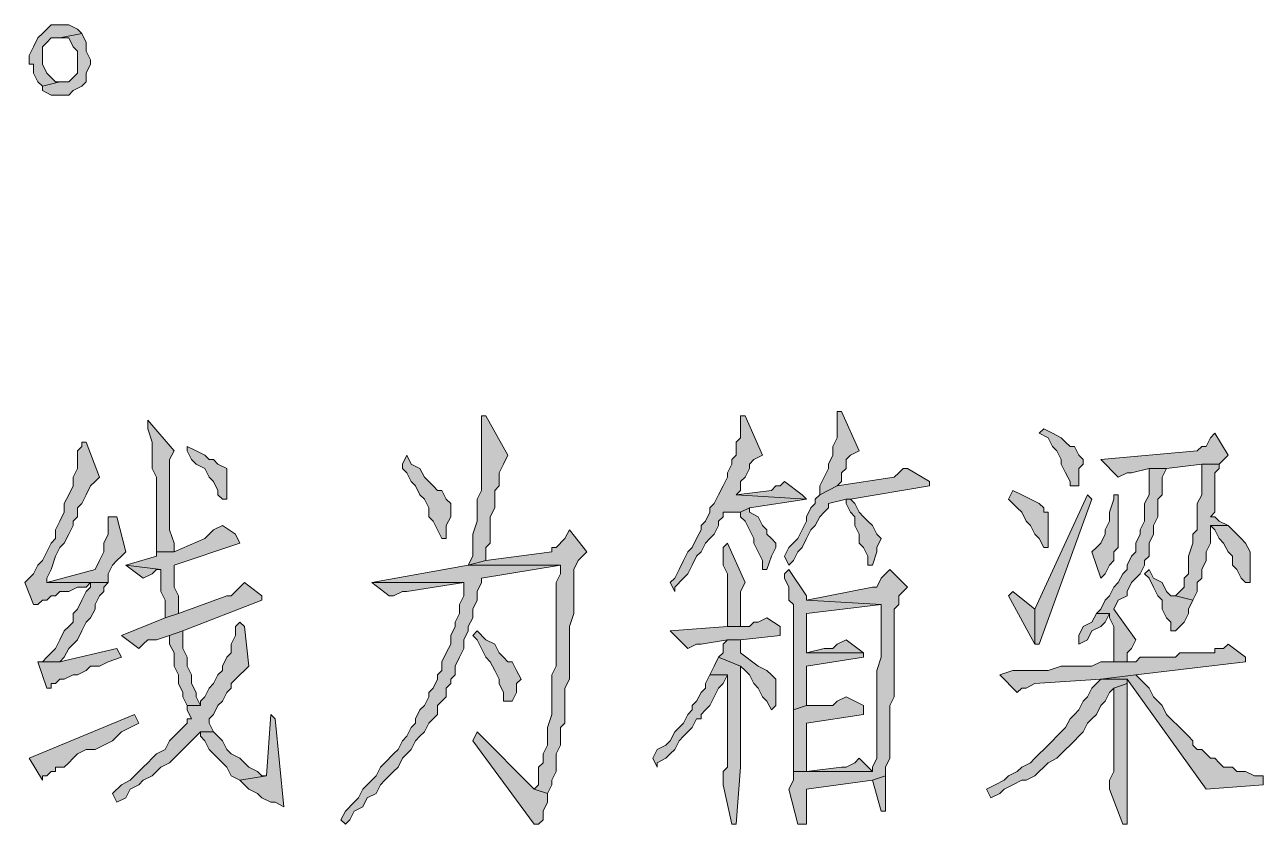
# Model space of a CAD drawing. Header units: inches. Extents: x 20 to 409, y 5 to 283.
# Drawn here: x 355.14 to 367.08, y 53.78 to 61.49 of the extents above; entities that cross this region are included whole.
import ezdxf

# ---------------------------------------------------------------- set-up
doc = ezdxf.new("R2010")
doc.units = ezdxf.units.IN
doc.header["$MEASUREMENT"] = 0
doc.layers.add('C00-00-00', color=7, linetype='Continuous')

msp = doc.modelspace()

# ---------------------------------------------------------------- hatches: boundary and pattern name
at = {"layer": 'C00-00-00'}
h = msp.add_hatch(color=0, dxfattribs=at)
h.dxf.hatch_style = 2
h.paths.add_polyline_path([(355.44, 61.486), (355.397, 61.486), (355.355, 61.443), (355.313, 61.401), (355.27, 61.359), (355.228, 61.274), (355.186, 61.189), (355.186, 61.105), (355.228, 61.105), (355.228, 61.02), (355.27, 60.935), (355.313, 60.893), (355.482, 60.935), (355.44, 60.935), (355.397, 60.978), (355.355, 61.02), (355.313, 61.105), (355.313, 61.274), (355.355, 61.316), (355.397, 61.359), (355.482, 61.359), (355.694, 61.401), (355.651, 61.443), (355.567, 61.486)])
h = msp.add_hatch(color=0, dxfattribs=at)
h.dxf.hatch_style = 2
h.paths.add_polyline_path([(355.694, 61.401), (355.482, 61.359), (355.567, 61.359), (355.609, 61.274), (355.651, 61.232), (355.651, 61.02), (355.609, 60.978), (355.567, 60.935), (355.482, 60.935), (355.313, 60.893), (355.313, 60.851), (355.397, 60.808), (355.567, 60.808), (355.609, 60.851), (355.694, 60.893), (355.736, 60.935), (355.736, 61.02), (355.778, 61.105), (355.778, 61.147), (355.736, 61.232), (355.736, 61.316)])
h = msp.add_hatch(color=0, dxfattribs=at)
h.dxf.hatch_style = 2
h.paths.add_polyline_path([(356.329, 57.676), (356.329, 57.591), (356.371, 57.464), (356.371, 57.21), (356.413, 57.125), (356.413, 56.406), (356.583, 56.406), (356.583, 56.49), (356.54, 56.617), (356.54, 56.998), (356.54, 57.083), (356.54, 57.295), (356.583, 57.379)])
h = msp.add_hatch(color=0, dxfattribs=at)
h.dxf.hatch_style = 2
h.paths.add_polyline_path([(359.588, 57.718), (359.546, 57.718), (359.546, 57.676), (359.546, 56.998), (359.504, 56.914), (359.504, 56.702), (359.461, 56.575), (359.461, 56.363), (359.419, 56.279), (359.588, 56.321), (359.588, 56.448), (359.631, 56.49), (359.631, 56.617), (359.631, 56.744), (359.673, 56.829), (359.673, 56.998), (359.715, 57.041), (359.715, 57.168), (359.758, 57.252), (359.8, 57.337)])
h = msp.add_hatch(color=0, dxfattribs=at)
h.dxf.hatch_style = 2
h.paths.add_polyline_path([(362.086, 57.718), (362.044, 57.718), (362.044, 57.676), (362.044, 57.506), (362.001, 57.464), (362.001, 57.337), (361.959, 57.295), (361.959, 57.252), (361.917, 57.168), (361.917, 57.125), (361.874, 57.041), (361.832, 56.956), (361.79, 56.871), (361.747, 56.829), (361.747, 56.787), (361.705, 56.702), (361.663, 56.66), (361.663, 56.617), (361.62, 56.533), (361.578, 56.448), (361.536, 56.406), (361.493, 56.321), (361.451, 56.236), (361.409, 56.152), (361.366, 56.109), (361.409, 56.025), (361.409, 56.067), (361.493, 56.152), (361.536, 56.194), (361.578, 56.279), (361.62, 56.363), (361.663, 56.406), (361.705, 56.49), (361.747, 56.533), (361.79, 56.575), (361.832, 56.66), (361.832, 56.702), (361.874, 56.744), (361.874, 56.787), (362.044, 56.787), (362.128, 56.829), (362.679, 56.914), (362.001, 56.956), (362.044, 56.998), (362.044, 57.083), (362.086, 57.125), (362.128, 57.21), (362.128, 57.252), (362.171, 57.295), (362.255, 57.337)])
h = msp.add_hatch(color=0, dxfattribs=at)
h.dxf.hatch_style = 2
h.paths.add_polyline_path([(363.017, 57.76), (362.975, 57.76), (362.975, 57.676), (362.975, 57.506), (362.933, 57.422), (362.933, 57.337), (362.89, 57.252), (362.89, 57.21), (362.848, 57.125), (362.806, 57.041), (362.806, 56.956), (362.975, 57.041), (363.017, 57.083), (363.017, 57.168), (363.06, 57.21), (363.06, 57.295), (363.102, 57.337), (363.187, 57.379)])
h = msp.add_hatch(color=0, dxfattribs=at)
h.dxf.hatch_style = 2
h.paths.add_polyline_path([(364.965, 57.591), (364.922, 57.549), (365.007, 57.506), (365.049, 57.422), (365.092, 57.379), (365.134, 57.295), (365.134, 57.252), (365.176, 57.168), (365.219, 57.083), (365.219, 57.041), (365.303, 57.041), (365.303, 57.21), (365.346, 57.252), (365.346, 57.295), (365.303, 57.337), (365.261, 57.422), (365.219, 57.422), (365.176, 57.464), (365.134, 57.506), (365.049, 57.549)])
h = msp.add_hatch(color=0, dxfattribs=at)
h.dxf.hatch_style = 2
h.paths.add_polyline_path([(366.616, 57.549), (366.573, 57.506), (366.531, 57.422), (366.489, 57.422), (366.446, 57.379), (365.515, 57.295), (365.684, 57.125), (365.769, 57.168), (365.811, 57.168), (365.981, 57.21), (366.15, 57.21), (366.489, 57.252), (366.658, 57.252), (366.743, 57.337)])
h = msp.add_hatch(color=0, dxfattribs=at)
h.dxf.hatch_style = 2
h.paths.add_polyline_path([(355.736, 57.464), (355.694, 57.464), (355.694, 57.422), (355.651, 57.379), (355.651, 57.21), (355.609, 57.125), (355.609, 57.041), (355.567, 56.956), (355.524, 56.871), (355.524, 56.787), (355.482, 56.702), (355.44, 56.617), (355.44, 56.533), (355.397, 56.49), (355.355, 56.406), (355.313, 56.321), (355.27, 56.279), (355.228, 56.194), (355.186, 56.152), (355.143, 56.109), (355.228, 55.898), (355.27, 55.898), (355.313, 55.94), (355.355, 55.94), (355.397, 55.982), (355.44, 55.982), (355.482, 56.025), (355.567, 56.025), (355.651, 56.067), (355.736, 56.067), (355.778, 56.109), (355.948, 56.109), (355.355, 56.109), (355.355, 56.152), (355.397, 56.236), (355.44, 56.363), (355.482, 56.448), (355.524, 56.49), (355.567, 56.575), (355.609, 56.66), (355.609, 56.702), (355.651, 56.744), (355.651, 56.829), (355.694, 56.871), (355.736, 56.956), (355.778, 57.041), (355.821, 57.083), (355.863, 57.125)])
h = msp.add_hatch(color=0, dxfattribs=at)
h.dxf.hatch_style = 2
h.paths.add_polyline_path([(356.71, 57.422), (356.71, 57.379), (356.752, 57.295), (356.794, 57.252), (356.879, 57.21), (356.921, 57.125), (356.964, 57.083), (357.006, 56.998), (357.006, 56.956), (357.048, 56.914), (357.091, 56.914), (357.091, 56.956), (357.091, 57.21), (357.006, 57.252), (356.964, 57.295), (356.921, 57.295), (356.879, 57.337), (356.794, 57.379)])
h = msp.add_hatch(color=0, dxfattribs=at)
h.dxf.hatch_style = 2
h.paths.add_polyline_path([(358.826, 57.337), (358.784, 57.252), (358.784, 57.21), (358.826, 57.168), (358.869, 57.083), (358.911, 57.041), (358.953, 56.956), (358.996, 56.914), (359.038, 56.829), (359.038, 56.744), (359.08, 56.702), (359.123, 56.617), (359.165, 56.533), (359.207, 56.533), (359.207, 56.66), (359.25, 56.744), (359.25, 56.871), (359.207, 56.914), (359.165, 56.998), (359.123, 56.998), (359.08, 57.041), (359.038, 57.083), (358.996, 57.125), (358.953, 57.21), (358.869, 57.252)])
h = msp.add_hatch(color=0, dxfattribs=at)
h.dxf.hatch_style = 2
h.paths.add_polyline_path([(363.652, 57.21), (363.61, 57.21), (363.568, 57.168), (363.525, 57.125), (362.975, 57.041), (362.806, 56.956), (362.763, 56.914), (362.763, 56.871), (362.721, 56.829), (362.679, 56.744), (362.679, 56.702), (362.636, 56.617), (362.594, 56.533), (362.509, 56.448), (362.467, 56.363), (362.509, 56.279), (362.552, 56.321), (362.594, 56.406), (362.636, 56.448), (362.679, 56.533), (362.721, 56.617), (362.763, 56.66), (362.806, 56.744), (362.848, 56.787), (362.89, 56.829), (362.89, 56.871), (363.06, 56.914), (363.102, 56.914), (363.864, 57.041), (363.864, 57.083)])
h = msp.add_hatch(color=0, dxfattribs=at)
h.dxf.hatch_style = 2
h.paths.add_polyline_path([(366.15, 57.21), (365.981, 57.21), (365.981, 57.125), (365.981, 56.956), (365.938, 56.871), (365.938, 56.702), (365.896, 56.617), (365.896, 56.575), (365.854, 56.49), (365.854, 56.406), (365.811, 56.363), (365.769, 56.279), (365.769, 56.236), (365.727, 56.194), (365.684, 56.109), (365.642, 56.067), (365.6, 55.982), (365.557, 55.94), (365.515, 55.855), (365.473, 55.813), (365.6, 55.813), (365.6, 55.771), (365.642, 55.686), (365.642, 55.601), (365.642, 55.347), (365.769, 55.347), (365.769, 55.432), (365.811, 55.474), (365.854, 55.559), (365.642, 55.855), (365.684, 55.94), (365.769, 55.982), (365.769, 56.025), (365.811, 56.109), (365.854, 56.152), (365.896, 56.194), (365.938, 56.279), (365.938, 56.321), (365.981, 56.363), (365.981, 56.49), (366.023, 56.575), (366.023, 56.66), (366.065, 56.744), (366.065, 56.914), (366.108, 56.956), (366.108, 57.125)])
h = msp.add_hatch(color=0, dxfattribs=at)
h.dxf.hatch_style = 2
h.paths.add_polyline_path([(366.658, 57.252), (366.489, 57.252), (366.489, 57.21), (366.489, 56.956), (366.446, 56.871), (366.446, 56.617), (366.404, 56.575), (366.404, 56.49), (366.362, 56.363), (366.362, 56.194), (366.319, 56.152), (366.319, 56.067), (366.277, 56.025), (366.235, 55.982), (366.404, 55.94), (366.446, 56.025), (366.446, 56.109), (366.489, 56.152), (366.489, 56.236), (366.531, 56.321), (366.531, 56.406), (366.573, 56.49), (366.573, 56.66), (366.743, 56.66), (366.658, 56.702), (366.616, 56.744), (366.573, 56.744), (366.616, 56.787), (366.616, 57.168), (366.658, 57.21)])
h = msp.add_hatch(color=0, dxfattribs=at)
h.dxf.hatch_style = 2
h.paths.add_polyline_path([(362.467, 57.083), (362.425, 57.041), (362.382, 57.041), (362.34, 56.998), (362.001, 56.956), (362.679, 56.914), (362.636, 56.956)])
h = msp.add_hatch(color=0, dxfattribs=at)
h.dxf.hatch_style = 2
h.paths.add_polyline_path([(364.668, 56.998), (364.626, 56.914), (364.668, 56.871), (364.711, 56.829), (364.753, 56.787), (364.795, 56.702), (364.838, 56.66), (364.88, 56.575), (364.922, 56.533), (364.965, 56.448), (365.007, 56.448), (365.007, 56.49), (365.007, 56.787), (364.965, 56.787), (364.965, 56.829), (364.922, 56.871), (364.838, 56.914), (364.753, 56.956)])
h = msp.add_hatch(color=0, dxfattribs=at)
h.dxf.hatch_style = 2
h.paths.add_polyline_path([(365.388, 56.956), (364.88, 55.855), (364.88, 55.517), (364.922, 55.517), (365.43, 56.914)])
h = msp.add_hatch(color=0, dxfattribs=at)
h.dxf.hatch_style = 2
h.paths.add_polyline_path([(365.684, 56.956), (365.642, 56.956), (365.642, 56.914), (365.6, 56.787), (365.6, 56.702), (365.557, 56.617), (365.557, 56.575), (365.515, 56.49), (365.473, 56.448), (365.43, 56.406), (365.515, 56.152), (365.557, 56.194), (365.6, 56.279), (365.642, 56.321), (365.642, 56.406), (365.684, 56.448)])
h = msp.add_hatch(color=0, dxfattribs=at)
h.dxf.hatch_style = 2
h.paths.add_polyline_path([(362.128, 56.829), (362.044, 56.787), (362.044, 56.744), (362.086, 56.702), (362.128, 56.617), (362.171, 56.533), (362.171, 56.49), (362.213, 56.406), (362.255, 56.321), (362.255, 56.236), (362.298, 56.236), (362.34, 56.363), (362.382, 56.448), (362.382, 56.49), (362.34, 56.533), (362.298, 56.575), (362.298, 56.617), (362.255, 56.66), (362.213, 56.744), (362.128, 56.787)])
h = msp.add_hatch(color=0, dxfattribs=at)
h.dxf.hatch_style = 2
h.paths.add_polyline_path([(363.102, 56.914), (363.06, 56.914), (363.06, 56.871), (363.102, 56.787), (363.144, 56.744), (363.144, 56.66), (363.187, 56.575), (363.187, 56.49), (363.229, 56.448), (363.271, 56.363), (363.271, 56.279), (363.314, 56.279), (363.356, 56.406), (363.356, 56.448), (363.398, 56.533), (363.356, 56.575), (363.314, 56.66), (363.271, 56.702), (363.229, 56.744), (363.187, 56.787), (363.144, 56.871)])
h = msp.add_hatch(color=0, dxfattribs=at)
h.dxf.hatch_style = 2
h.paths.add_polyline_path([(356.032, 56.744), (355.948, 56.744), (355.948, 56.702), (355.948, 56.575), (355.905, 56.49), (355.905, 56.406), (355.863, 56.321), (355.821, 56.236), (355.355, 56.109), (355.948, 56.109), (355.948, 56.194), (355.99, 56.279), (356.032, 56.321), (356.075, 56.363), (356.117, 56.406)])
h = msp.add_hatch(color=0, dxfattribs=at)
h.dxf.hatch_style = 2
h.paths.add_polyline_path([(357.048, 56.66), (356.964, 56.617), (356.921, 56.575), (356.879, 56.533), (356.583, 56.406), (356.413, 56.406), (356.413, 56.363), (356.117, 56.279), (356.456, 56.236), (356.456, 56.025), (356.498, 55.94), (356.498, 55.771), (356.625, 55.813), (356.625, 55.982), (356.583, 56.067), (356.583, 56.279), (357.218, 56.49), (357.175, 56.575)])
h = msp.add_hatch(color=0, dxfattribs=at)
h.dxf.hatch_style = 2
h.paths.add_polyline_path([(360.393, 56.617), (360.35, 56.533), (360.266, 56.448), (360.223, 56.448), (360.223, 56.406), (359.588, 56.321), (359.419, 56.279), (360.308, 56.279), (360.308, 56.194), (360.266, 56.109), (360.266, 55.305), (360.223, 55.22), (360.223, 54.966), (360.223, 54.882), (360.223, 54.839), (360.181, 54.712), (360.181, 54.543), (360.139, 54.458), (360.139, 54.374), (360.096, 54.331), (360.096, 54.162), (360.054, 54.12), (360.181, 54.077), (360.223, 54.162), (360.223, 54.204), (360.266, 54.289), (360.266, 54.458), (360.308, 54.543), (360.308, 54.712), (360.35, 54.755), (360.35, 55.093), (360.393, 55.178), (360.393, 55.686), (360.435, 55.813), (360.435, 56.236), (360.477, 56.321), (360.562, 56.406)])
h = msp.add_hatch(color=0, dxfattribs=at)
h.dxf.hatch_style = 2
h.paths.add_polyline_path([(366.743, 56.66), (366.573, 56.66), (366.616, 56.617), (366.658, 56.533), (366.7, 56.49), (366.743, 56.406), (366.785, 56.363), (366.785, 56.279), (366.827, 56.236), (366.87, 56.152), (366.912, 56.109), (366.954, 56.109), (366.954, 56.152), (366.954, 56.406), (366.912, 56.49), (366.87, 56.533), (366.827, 56.575), (366.785, 56.617)])
h = msp.add_hatch(color=0, dxfattribs=at)
h.dxf.hatch_style = 2
h.paths.add_polyline_path([(361.917, 56.49), (361.874, 56.448), (361.874, 56.279), (361.917, 56.194), (361.917, 55.686), (362.044, 55.686), (362.044, 56.025), (362.086, 56.109)])
h = msp.add_hatch(color=0, dxfattribs=at)
h.dxf.hatch_style = 2
h.paths.add_polyline_path([(356.117, 56.279), (356.286, 56.152), (356.371, 56.194), (356.413, 56.236), (356.456, 56.236)])
h = msp.add_hatch(color=0, dxfattribs=at)
h.dxf.hatch_style = 2
h.paths.add_polyline_path([(359.419, 56.279), (358.488, 56.109), (359.377, 56.109), (359.377, 56.067), (359.377, 55.982), (359.334, 55.898), (359.334, 55.813), (359.292, 55.728), (359.292, 55.686), (359.25, 55.601), (359.25, 55.517), (359.207, 55.432), (359.165, 55.347), (359.165, 55.263), (359.123, 55.22), (359.123, 55.178), (359.08, 55.093), (359.038, 55.051), (359.038, 55.009), (358.996, 54.924), (358.953, 54.882), (358.911, 54.797), (358.911, 54.755), (358.869, 54.712), (358.826, 54.628), (358.784, 54.585), (358.742, 54.501), (358.699, 54.458), (358.615, 54.374), (358.572, 54.331), (358.53, 54.247), (358.488, 54.204), (358.403, 54.12), (358.361, 54.035), (358.318, 53.993), (358.234, 53.908), (358.191, 53.823), (358.234, 53.781), (358.276, 53.823), (358.318, 53.908), (358.403, 53.95), (358.445, 54.035), (358.53, 54.077), (358.572, 54.162), (358.615, 54.204), (358.699, 54.289), (358.742, 54.331), (358.784, 54.416), (358.826, 54.458), (358.869, 54.501), (358.911, 54.585), (358.953, 54.628), (358.996, 54.67), (359.038, 54.755), (359.08, 54.797), (359.123, 54.839), (359.123, 54.924), (359.165, 54.966), (359.207, 55.009), (359.207, 55.093), (359.25, 55.136), (359.25, 55.178), (359.292, 55.22), (359.292, 55.305), (359.334, 55.39), (359.377, 55.474), (359.377, 55.559), (359.419, 55.644), (359.419, 55.686), (359.461, 55.771), (359.461, 55.855), (359.504, 55.94), (359.504, 56.025), (359.546, 56.109), (359.546, 56.152), (360.308, 56.279)])
h = msp.add_hatch(color=0, dxfattribs=at)
h.dxf.hatch_style = 2
h.paths.add_polyline_path([(362.509, 56.236), (362.467, 56.194), (362.467, 56.152), (362.509, 56.067), (362.509, 55.94), (362.552, 55.898), (362.552, 54.882), (362.679, 54.924), (362.679, 55.305), (363.229, 55.39), (363.229, 55.432), (362.679, 55.432), (362.679, 55.813), (363.398, 55.898), (362.679, 55.94), (362.679, 55.982)])
h = msp.add_hatch(color=0, dxfattribs=at)
h.dxf.hatch_style = 2
h.paths.add_polyline_path([(363.483, 56.236), (363.441, 56.194), (363.398, 56.152), (363.356, 56.067), (363.314, 56.067), (362.679, 55.94), (363.398, 55.898), (363.398, 55.39), (363.356, 55.263), (363.356, 54.416), (363.314, 54.331), (363.314, 54.289), (362.679, 54.289), (362.552, 54.289), (362.552, 54.204), (362.509, 54.12), (362.594, 53.781), (362.679, 53.781), (362.679, 54.12), (363.314, 54.204), (363.441, 54.247), (363.441, 54.331), (363.483, 54.416), (363.483, 54.924), (363.525, 55.009), (363.525, 55.855), (363.568, 55.898), (363.568, 55.982), (363.652, 56.067)])
h = msp.add_hatch(color=0, dxfattribs=at)
h.dxf.hatch_style = 2
h.paths.add_polyline_path([(365.981, 56.236), (365.938, 56.194), (365.981, 56.152), (366.023, 56.067), (366.065, 55.982), (366.108, 55.94), (366.108, 55.855), (366.15, 55.771), (366.192, 55.728), (366.192, 55.644), (366.235, 55.644), (366.277, 55.686), (366.319, 55.728), (366.362, 55.813), (366.362, 55.855), (366.404, 55.94), (366.235, 55.982), (366.192, 55.982), (366.15, 56.025), (366.108, 56.109), (366.023, 56.152)])
h = msp.add_hatch(color=0, dxfattribs=at)
h.dxf.hatch_style = 2
h.paths.add_polyline_path([(355.948, 56.109), (355.778, 56.109), (355.778, 56.067), (355.736, 56.025), (355.694, 55.94), (355.651, 55.855), (355.609, 55.813), (355.609, 55.728), (355.567, 55.686), (355.524, 55.644), (355.482, 55.559), (355.44, 55.474), (355.397, 55.432), (355.355, 55.39), (355.313, 55.347), (355.27, 55.347), (355.482, 55.347), (355.524, 55.39), (355.567, 55.474), (355.651, 55.559), (355.694, 55.644), (355.736, 55.728), (355.778, 55.771), (355.821, 55.855), (355.821, 55.898), (355.863, 55.982), (355.905, 56.025), (355.905, 56.067)])
h = msp.add_hatch(color=0, dxfattribs=at)
h.dxf.hatch_style = 2
h.paths.add_polyline_path([(357.26, 56.109), (357.175, 56.025), (357.133, 55.982), (357.091, 55.982), (356.625, 55.813), (356.498, 55.771), (356.075, 55.601), (356.244, 55.474), (356.286, 55.517), (356.329, 55.559), (356.413, 55.559), (356.54, 55.601), (356.667, 55.644), (357.429, 55.94), (357.429, 55.982)])
h = msp.add_hatch(color=0, dxfattribs=at)
h.dxf.hatch_style = 2
h.paths.add_polyline_path([(358.488, 56.109), (358.657, 55.982), (358.699, 55.982), (358.784, 56.025), (358.826, 56.025), (359.377, 56.109)])
h = msp.add_hatch(color=0, dxfattribs=at)
h.dxf.hatch_style = 2
h.paths.add_polyline_path([(364.668, 56.025), (364.626, 55.982), (364.88, 55.517), (364.88, 55.855)])
h = msp.add_hatch(color=0, dxfattribs=at)
h.dxf.hatch_style = 2
h.paths.add_polyline_path([(362.298, 55.771), (362.213, 55.728), (362.171, 55.728), (362.128, 55.686), (361.917, 55.686), (361.366, 55.644), (361.536, 55.474), (361.62, 55.517), (361.663, 55.517), (361.917, 55.559), (362.044, 55.559), (362.425, 55.601), (362.425, 55.686)])
h = msp.add_hatch(color=0, dxfattribs=at)
h.dxf.hatch_style = 2
h.paths.add_polyline_path([(365.473, 55.813), (365.43, 55.728), (365.346, 55.686), (365.303, 55.601), (365.303, 55.517), (365.388, 55.559), (365.43, 55.644), (365.515, 55.686), (365.557, 55.728), (365.6, 55.813)])
h = msp.add_hatch(color=0, dxfattribs=at)
h.dxf.hatch_style = 2
h.paths.add_polyline_path([(357.218, 55.728), (357.175, 55.686), (357.175, 55.601), (357.133, 55.517), (357.133, 55.432), (357.091, 55.39), (357.048, 55.305), (357.048, 55.263), (357.006, 55.22), (356.964, 55.136), (356.921, 55.093), (356.879, 55.009), (356.837, 54.966), (356.837, 54.924), (356.71, 54.924), (356.71, 54.882), (356.752, 54.797), (356.71, 54.797), (356.71, 54.755), (356.667, 54.712), (356.625, 54.67), (356.583, 54.628), (356.54, 54.585), (356.498, 54.501), (356.413, 54.458), (356.371, 54.416), (356.329, 54.374), (356.286, 54.331), (356.202, 54.247), (356.159, 54.204), (356.075, 54.162), (355.99, 54.077), (356.032, 53.993), (356.117, 54.035), (356.159, 54.12), (356.244, 54.162), (356.286, 54.204), (356.371, 54.247), (356.413, 54.289), (356.456, 54.331), (356.54, 54.374), (356.583, 54.416), (356.625, 54.458), (356.667, 54.501), (356.71, 54.543), (356.752, 54.585), (356.794, 54.628), (356.837, 54.67), (356.964, 54.67), (356.921, 54.755), (356.921, 54.797), (356.964, 54.839), (357.006, 54.924), (357.048, 54.966), (357.091, 55.051), (357.133, 55.093), (357.133, 55.136), (357.175, 55.178), (357.218, 55.22), (357.26, 55.263), (357.302, 55.305), (357.26, 55.686)])
h = msp.add_hatch(color=0, dxfattribs=at)
h.dxf.hatch_style = 2
h.paths.add_polyline_path([(356.667, 55.644), (356.54, 55.601), (356.54, 55.517), (356.583, 55.432), (356.583, 55.305), (356.625, 55.22), (356.625, 55.136), (356.667, 55.051), (356.667, 55.009), (356.71, 54.924), (356.837, 54.924), (356.794, 55.009), (356.794, 55.051), (356.752, 55.136), (356.752, 55.22), (356.71, 55.305), (356.71, 55.39), (356.667, 55.474)])
h = msp.add_hatch(color=0, dxfattribs=at)
h.dxf.hatch_style = 2
h.paths.add_polyline_path([(359.504, 55.644), (359.461, 55.601), (359.504, 55.559), (359.546, 55.474), (359.588, 55.39), (359.631, 55.347), (359.673, 55.263), (359.715, 55.178), (359.715, 55.136), (359.758, 55.051), (359.758, 54.966), (359.842, 54.966), (359.885, 55.051), (359.885, 55.136), (359.927, 55.178), (359.885, 55.263), (359.842, 55.347), (359.8, 55.347), (359.758, 55.39), (359.715, 55.432), (359.673, 55.517), (359.588, 55.559)])
h = msp.add_hatch(color=0, dxfattribs=at)
h.dxf.hatch_style = 2
h.paths.add_polyline_path([(362.044, 55.559), (361.917, 55.559), (361.874, 55.517), (361.874, 55.432), (361.832, 55.39), (362.044, 55.305), (362.086, 55.263), (362.128, 55.22), (362.171, 55.136), (362.213, 55.093), (362.255, 55.009), (362.298, 54.966), (362.34, 54.882), (362.382, 54.924), (362.382, 55.178), (362.34, 55.22), (362.298, 55.263), (362.213, 55.305), (362.044, 55.432)])
h = msp.add_hatch(color=0, dxfattribs=at)
h.dxf.hatch_style = 2
h.paths.add_polyline_path([(363.06, 55.559), (362.975, 55.517), (362.933, 55.474), (362.848, 55.474), (362.679, 55.432), (363.229, 55.432)])
h = msp.add_hatch(color=0, dxfattribs=at)
h.dxf.hatch_style = 2
h.paths.add_polyline_path([(366.743, 55.517), (366.7, 55.474), (366.616, 55.474), (366.616, 55.432), (366.277, 55.432), (366.235, 55.39), (365.896, 55.39), (365.854, 55.347), (365.642, 55.347), (365.6, 55.347), (365.515, 55.347), (365.43, 55.305), (365.134, 55.305), (365.007, 55.263), (364.668, 55.263), (364.541, 55.22), (364.711, 55.051), (364.753, 55.093), (364.795, 55.093), (364.88, 55.136), (365.515, 55.178), (365.854, 55.22), (366.912, 55.347), (366.912, 55.39)])
h = msp.add_hatch(color=0, dxfattribs=at)
h.dxf.hatch_style = 2
h.paths.add_polyline_path([(356.032, 55.474), (355.482, 55.347), (355.27, 55.347), (355.355, 55.093), (355.397, 55.093), (355.397, 55.136), (355.44, 55.136), (355.482, 55.178), (355.524, 55.178), (355.609, 55.22), (355.651, 55.22), (355.736, 55.263), (355.778, 55.305), (355.863, 55.305), (355.948, 55.347), (356.075, 55.39)])
h = msp.add_hatch(color=0, dxfattribs=at)
h.dxf.hatch_style = 2
h.paths.add_polyline_path([(361.832, 55.39), (361.79, 55.305), (361.747, 55.22), (361.917, 55.22), (361.917, 55.178), (361.917, 54.331), (361.874, 54.289), (361.874, 54.162), (361.959, 53.781), (362.001, 53.781), (362.044, 54.331), (362.044, 54.839), (362.044, 54.966), (362.044, 55.305)])
h = msp.add_hatch(color=0, dxfattribs=at)
h.dxf.hatch_style = 2
h.paths.add_polyline_path([(361.747, 55.22), (361.705, 55.136), (361.705, 55.093), (361.663, 55.051), (361.62, 54.966), (361.578, 54.924), (361.578, 54.882), (361.536, 54.839), (361.493, 54.755), (361.451, 54.712), (361.409, 54.67), (361.366, 54.585), (361.324, 54.543), (361.239, 54.501), (361.197, 54.416), (361.239, 54.331), (361.239, 54.374), (361.324, 54.416), (361.366, 54.458), (361.409, 54.501), (361.451, 54.585), (361.493, 54.628), (361.536, 54.67), (361.578, 54.712), (361.62, 54.797), (361.663, 54.797), (361.663, 54.839), (361.705, 54.882), (361.747, 54.924), (361.79, 55.009), (361.832, 55.093), (361.874, 55.136), (361.917, 55.22)])
h = msp.add_hatch(color=0, dxfattribs=at)
h.dxf.hatch_style = 2
h.paths.add_polyline_path([(365.515, 55.178), (365.473, 55.136), (365.43, 55.093), (365.388, 55.009), (365.346, 54.966), (365.303, 54.882), (365.261, 54.839), (365.219, 54.797), (365.176, 54.712), (365.134, 54.67), (365.092, 54.628), (365.049, 54.585), (365.007, 54.543), (364.965, 54.501), (364.922, 54.458), (364.88, 54.416), (364.838, 54.374), (364.753, 54.331), (364.711, 54.289), (364.626, 54.247), (364.584, 54.204), (364.499, 54.162), (364.414, 54.12), (364.457, 54.035), (364.541, 54.077), (364.584, 54.12), (364.668, 54.162), (364.753, 54.204), (364.795, 54.204), (364.88, 54.247), (364.922, 54.289), (364.965, 54.331), (365.007, 54.374), (365.092, 54.416), (365.134, 54.458), (365.176, 54.501), (365.219, 54.543), (365.261, 54.585), (365.303, 54.628), (365.346, 54.67), (365.388, 54.755), (365.43, 54.797), (365.473, 54.839), (365.515, 54.924), (365.557, 54.966), (365.6, 55.051), (365.642, 55.093), (365.769, 55.136), (365.769, 55.178)])
h = msp.add_hatch(color=0, dxfattribs=at)
h.dxf.hatch_style = 2
h.paths.add_polyline_path([(365.854, 55.22), (365.515, 55.178), (365.769, 55.178), (366.531, 54.12), (367.081, 54.162), (367.081, 54.247), (367.039, 54.247), (366.997, 54.247), (366.912, 54.289), (366.827, 54.289), (366.785, 54.331), (366.7, 54.331), (366.658, 54.374), (366.616, 54.416), (366.573, 54.416), (366.531, 54.458), (366.489, 54.501), (366.446, 54.501), (366.404, 54.543), (366.404, 54.585), (366.362, 54.628), (366.319, 54.67), (366.277, 54.712), (366.192, 54.797), (366.15, 54.839), (366.108, 54.924), (366.023, 55.009), (365.981, 55.093), (365.896, 55.178)])
h = msp.add_hatch(color=0, dxfattribs=at)
h.dxf.hatch_style = 2
h.paths.add_polyline_path([(365.769, 55.136), (365.642, 55.093), (365.642, 54.289), (365.6, 54.204), (365.6, 54.12), (365.727, 53.781), (365.769, 53.781), (365.769, 53.866), (365.769, 54.416), (365.769, 54.501)])
h = msp.add_hatch(color=0, dxfattribs=at)
h.dxf.hatch_style = 2
h.paths.add_polyline_path([(363.06, 55.009), (362.975, 54.966), (362.933, 54.924), (362.679, 54.924), (362.552, 54.882), (362.552, 54.289), (362.679, 54.289), (362.679, 54.755), (363.229, 54.839), (363.229, 54.924)])
h = msp.add_hatch(color=0, dxfattribs=at)
h.dxf.hatch_style = 2
h.paths.add_polyline_path([(356.202, 54.839), (355.186, 54.416), (355.313, 54.204), (355.313, 54.247), (355.355, 54.247), (355.397, 54.289), (355.44, 54.289), (355.44, 54.331), (355.524, 54.331), (355.567, 54.374), (355.609, 54.416), (355.651, 54.458), (355.736, 54.501), (355.821, 54.501), (355.905, 54.543), (355.99, 54.585), (356.075, 54.67), (356.159, 54.712), (356.244, 54.755)])
h = msp.add_hatch(color=0, dxfattribs=at)
h.dxf.hatch_style = 2
h.paths.add_polyline_path([(357.514, 54.839), (357.472, 54.247), (357.218, 54.204), (357.26, 54.162), (357.302, 54.12), (357.387, 54.077), (357.429, 54.035), (357.514, 53.993), (357.556, 53.993), (357.641, 53.95), (357.556, 54.797)])
h = msp.add_hatch(color=0, dxfattribs=at)
h.dxf.hatch_style = 2
h.paths.add_polyline_path([(356.964, 54.67), (356.837, 54.67), (356.837, 54.628), (356.879, 54.585), (356.921, 54.501), (356.964, 54.458), (357.006, 54.416), (357.048, 54.374), (357.091, 54.331), (357.133, 54.247), (357.218, 54.204), (357.472, 54.247), (357.429, 54.247), (357.387, 54.289), (357.302, 54.331), (357.26, 54.374), (357.218, 54.416), (357.133, 54.458), (357.091, 54.501), (357.048, 54.585), (357.006, 54.628)])
h = msp.add_hatch(color=0, dxfattribs=at)
h.dxf.hatch_style = 2
h.paths.add_polyline_path([(359.504, 54.67), (359.461, 54.585), (360.054, 53.781), (360.096, 53.781), (360.139, 53.823), (360.139, 53.908), (360.181, 53.993), (360.181, 54.077), (360.054, 54.12)])
h = msp.add_hatch(color=0, dxfattribs=at)
h.dxf.hatch_style = 2
h.paths.add_polyline_path([(363.187, 54.416), (363.144, 54.374), (363.06, 54.331), (363.017, 54.331), (362.679, 54.289), (363.314, 54.289)])
h = msp.add_hatch(color=0, dxfattribs=at)
h.dxf.hatch_style = 2
h.paths.add_polyline_path([(363.441, 54.247), (363.314, 54.204), (363.398, 53.908), (363.441, 53.908), (363.441, 53.95)])

# ---------------------------------------------------------------- linework, layer by layer
at = {"layer": 'C00-00-00', "color": 0, "lineweight": 0}
for points in [[(355.44, 61.486), (355.397, 61.486), (355.355, 61.443), (355.313, 61.401), (355.27, 61.359), (355.228, 61.274), (355.186, 61.189), (355.186, 61.105), (355.228, 61.105), (355.228, 61.02), (355.27, 60.935), (355.313, 60.893), (355.482, 60.935), (355.44, 60.935), (355.397, 60.978), (355.355, 61.02), (355.313, 61.105), (355.313, 61.274), (355.355, 61.316), (355.397, 61.359), (355.482, 61.359), (355.694, 61.401), (355.651, 61.443), (355.567, 61.486)], [(355.694, 61.401), (355.482, 61.359), (355.567, 61.359), (355.609, 61.274), (355.651, 61.232), (355.651, 61.02), (355.609, 60.978), (355.567, 60.935), (355.482, 60.935), (355.313, 60.893), (355.313, 60.851), (355.397, 60.808), (355.567, 60.808), (355.609, 60.851), (355.694, 60.893), (355.736, 60.935), (355.736, 61.02), (355.778, 61.105), (355.778, 61.147), (355.736, 61.232), (355.736, 61.316)], [(356.329, 57.676), (356.329, 57.591), (356.371, 57.464), (356.371, 57.21), (356.413, 57.125), (356.413, 56.406), (356.583, 56.406), (356.583, 56.49), (356.54, 56.617), (356.54, 56.998), (356.54, 57.083), (356.54, 57.295), (356.583, 57.379)], [(359.588, 57.718), (359.546, 57.718), (359.546, 57.676), (359.546, 56.998), (359.504, 56.914), (359.504, 56.702), (359.461, 56.575), (359.461, 56.363), (359.419, 56.279), (359.588, 56.321), (359.588, 56.448), (359.631, 56.49), (359.631, 56.617), (359.631, 56.744), (359.673, 56.829), (359.673, 56.998), (359.715, 57.041), (359.715, 57.168), (359.758, 57.252), (359.8, 57.337)], [(362.086, 57.718), (362.044, 57.718), (362.044, 57.676), (362.044, 57.506), (362.001, 57.464), (362.001, 57.337), (361.959, 57.295), (361.959, 57.252), (361.917, 57.168), (361.917, 57.125), (361.874, 57.041), (361.832, 56.956), (361.79, 56.871), (361.747, 56.829), (361.747, 56.787), (361.705, 56.702), (361.663, 56.66), (361.663, 56.617), (361.62, 56.533), (361.578, 56.448), (361.536, 56.406), (361.493, 56.321), (361.451, 56.236), (361.409, 56.152), (361.366, 56.109), (361.409, 56.025), (361.409, 56.067), (361.493, 56.152), (361.536, 56.194), (361.578, 56.279), (361.62, 56.363), (361.663, 56.406), (361.705, 56.49), (361.747, 56.533), (361.79, 56.575), (361.832, 56.66), (361.832, 56.702), (361.874, 56.744), (361.874, 56.787), (362.044, 56.787), (362.128, 56.829), (362.679, 56.914), (362.001, 56.956), (362.044, 56.998), (362.044, 57.083), (362.086, 57.125), (362.128, 57.21), (362.128, 57.252), (362.171, 57.295), (362.255, 57.337)], [(363.017, 57.76), (362.975, 57.76), (362.975, 57.676), (362.975, 57.506), (362.933, 57.422), (362.933, 57.337), (362.89, 57.252), (362.89, 57.21), (362.848, 57.125), (362.806, 57.041), (362.806, 56.956), (362.975, 57.041), (363.017, 57.083), (363.017, 57.168), (363.06, 57.21), (363.06, 57.295), (363.102, 57.337), (363.187, 57.379)], [(364.965, 57.591), (364.922, 57.549), (365.007, 57.506), (365.049, 57.422), (365.092, 57.379), (365.134, 57.295), (365.134, 57.252), (365.176, 57.168), (365.219, 57.083), (365.219, 57.041), (365.303, 57.041), (365.303, 57.21), (365.346, 57.252), (365.346, 57.295), (365.303, 57.337), (365.261, 57.422), (365.219, 57.422), (365.176, 57.464), (365.134, 57.506), (365.049, 57.549)], [(366.616, 57.549), (366.573, 57.506), (366.531, 57.422), (366.489, 57.422), (366.446, 57.379), (365.515, 57.295), (365.684, 57.125), (365.769, 57.168), (365.811, 57.168), (365.981, 57.21), (366.15, 57.21), (366.489, 57.252), (366.658, 57.252), (366.743, 57.337)], [(355.736, 57.464), (355.694, 57.464), (355.694, 57.422), (355.651, 57.379), (355.651, 57.21), (355.609, 57.125), (355.609, 57.041), (355.567, 56.956), (355.524, 56.871), (355.524, 56.787), (355.482, 56.702), (355.44, 56.617), (355.44, 56.533), (355.397, 56.49), (355.355, 56.406), (355.313, 56.321), (355.27, 56.279), (355.228, 56.194), (355.186, 56.152), (355.143, 56.109), (355.228, 55.898), (355.27, 55.898), (355.313, 55.94), (355.355, 55.94), (355.397, 55.982), (355.44, 55.982), (355.482, 56.025), (355.567, 56.025), (355.651, 56.067), (355.736, 56.067), (355.778, 56.109), (355.948, 56.109), (355.355, 56.109), (355.355, 56.152), (355.397, 56.236), (355.44, 56.363), (355.482, 56.448), (355.524, 56.49), (355.567, 56.575), (355.609, 56.66), (355.609, 56.702), (355.651, 56.744), (355.651, 56.829), (355.694, 56.871), (355.736, 56.956), (355.778, 57.041), (355.821, 57.083), (355.863, 57.125)], [(356.71, 57.422), (356.71, 57.379), (356.752, 57.295), (356.794, 57.252), (356.879, 57.21), (356.921, 57.125), (356.964, 57.083), (357.006, 56.998), (357.006, 56.956), (357.048, 56.914), (357.091, 56.914), (357.091, 56.956), (357.091, 57.21), (357.006, 57.252), (356.964, 57.295), (356.921, 57.295), (356.879, 57.337), (356.794, 57.379)], [(358.826, 57.337), (358.784, 57.252), (358.784, 57.21), (358.826, 57.168), (358.869, 57.083), (358.911, 57.041), (358.953, 56.956), (358.996, 56.914), (359.038, 56.829), (359.038, 56.744), (359.08, 56.702), (359.123, 56.617), (359.165, 56.533), (359.207, 56.533), (359.207, 56.66), (359.25, 56.744), (359.25, 56.871), (359.207, 56.914), (359.165, 56.998), (359.123, 56.998), (359.08, 57.041), (359.038, 57.083), (358.996, 57.125), (358.953, 57.21), (358.869, 57.252)], [(363.652, 57.21), (363.61, 57.21), (363.568, 57.168), (363.525, 57.125), (362.975, 57.041), (362.806, 56.956), (362.763, 56.914), (362.763, 56.871), (362.721, 56.829), (362.679, 56.744), (362.679, 56.702), (362.636, 56.617), (362.594, 56.533), (362.509, 56.448), (362.467, 56.363), (362.509, 56.279), (362.552, 56.321), (362.594, 56.406), (362.636, 56.448), (362.679, 56.533), (362.721, 56.617), (362.763, 56.66), (362.806, 56.744), (362.848, 56.787), (362.89, 56.829), (362.89, 56.871), (363.06, 56.914), (363.102, 56.914), (363.864, 57.041), (363.864, 57.083)], [(366.15, 57.21), (365.981, 57.21), (365.981, 57.125), (365.981, 56.956), (365.938, 56.871), (365.938, 56.702), (365.896, 56.617), (365.896, 56.575), (365.854, 56.49), (365.854, 56.406), (365.811, 56.363), (365.769, 56.279), (365.769, 56.236), (365.727, 56.194), (365.684, 56.109), (365.642, 56.067), (365.6, 55.982), (365.557, 55.94), (365.515, 55.855), (365.473, 55.813), (365.6, 55.813), (365.6, 55.771), (365.642, 55.686), (365.642, 55.601), (365.642, 55.347), (365.769, 55.347), (365.769, 55.432), (365.811, 55.474), (365.854, 55.559), (365.642, 55.855), (365.684, 55.94), (365.769, 55.982), (365.769, 56.025), (365.811, 56.109), (365.854, 56.152), (365.896, 56.194), (365.938, 56.279), (365.938, 56.321), (365.981, 56.363), (365.981, 56.49), (366.023, 56.575), (366.023, 56.66), (366.065, 56.744), (366.065, 56.914), (366.108, 56.956), (366.108, 57.125)], [(366.658, 57.252), (366.489, 57.252), (366.489, 57.21), (366.489, 56.956), (366.446, 56.871), (366.446, 56.617), (366.404, 56.575), (366.404, 56.49), (366.362, 56.363), (366.362, 56.194), (366.319, 56.152), (366.319, 56.067), (366.277, 56.025), (366.235, 55.982), (366.404, 55.94), (366.446, 56.025), (366.446, 56.109), (366.489, 56.152), (366.489, 56.236), (366.531, 56.321), (366.531, 56.406), (366.573, 56.49), (366.573, 56.66), (366.743, 56.66), (366.658, 56.702), (366.616, 56.744), (366.573, 56.744), (366.616, 56.787), (366.616, 57.168), (366.658, 57.21)], [(362.467, 57.083), (362.425, 57.041), (362.382, 57.041), (362.34, 56.998), (362.001, 56.956), (362.679, 56.914), (362.636, 56.956)], [(364.668, 56.998), (364.626, 56.914), (364.668, 56.871), (364.711, 56.829), (364.753, 56.787), (364.795, 56.702), (364.838, 56.66), (364.88, 56.575), (364.922, 56.533), (364.965, 56.448), (365.007, 56.448), (365.007, 56.49), (365.007, 56.787), (364.965, 56.787), (364.965, 56.829), (364.922, 56.871), (364.838, 56.914), (364.753, 56.956)], [(365.388, 56.956), (364.88, 55.855), (364.88, 55.517), (364.922, 55.517), (365.43, 56.914)], [(365.684, 56.956), (365.642, 56.956), (365.642, 56.914), (365.6, 56.787), (365.6, 56.702), (365.557, 56.617), (365.557, 56.575), (365.515, 56.49), (365.473, 56.448), (365.43, 56.406), (365.515, 56.152), (365.557, 56.194), (365.6, 56.279), (365.642, 56.321), (365.642, 56.406), (365.684, 56.448)], [(362.128, 56.829), (362.044, 56.787), (362.044, 56.744), (362.086, 56.702), (362.128, 56.617), (362.171, 56.533), (362.171, 56.49), (362.213, 56.406), (362.255, 56.321), (362.255, 56.236), (362.298, 56.236), (362.34, 56.363), (362.382, 56.448), (362.382, 56.49), (362.34, 56.533), (362.298, 56.575), (362.298, 56.617), (362.255, 56.66), (362.213, 56.744), (362.128, 56.787)], [(363.102, 56.914), (363.06, 56.914), (363.06, 56.871), (363.102, 56.787), (363.144, 56.744), (363.144, 56.66), (363.187, 56.575), (363.187, 56.49), (363.229, 56.448), (363.271, 56.363), (363.271, 56.279), (363.314, 56.279), (363.356, 56.406), (363.356, 56.448), (363.398, 56.533), (363.356, 56.575), (363.314, 56.66), (363.271, 56.702), (363.229, 56.744), (363.187, 56.787), (363.144, 56.871)], [(356.032, 56.744), (355.948, 56.744), (355.948, 56.702), (355.948, 56.575), (355.905, 56.49), (355.905, 56.406), (355.863, 56.321), (355.821, 56.236), (355.355, 56.109), (355.948, 56.109), (355.948, 56.194), (355.99, 56.279), (356.032, 56.321), (356.075, 56.363), (356.117, 56.406)], [(357.048, 56.66), (356.964, 56.617), (356.921, 56.575), (356.879, 56.533), (356.583, 56.406), (356.413, 56.406), (356.413, 56.363), (356.117, 56.279), (356.456, 56.236), (356.456, 56.025), (356.498, 55.94), (356.498, 55.771), (356.625, 55.813), (356.625, 55.982), (356.583, 56.067), (356.583, 56.279), (357.218, 56.49), (357.175, 56.575)], [(360.393, 56.617), (360.35, 56.533), (360.266, 56.448), (360.223, 56.448), (360.223, 56.406), (359.588, 56.321), (359.419, 56.279), (360.308, 56.279), (360.308, 56.194), (360.266, 56.109), (360.266, 55.305), (360.223, 55.22), (360.223, 54.966), (360.223, 54.882), (360.223, 54.839), (360.181, 54.712), (360.181, 54.543), (360.139, 54.458), (360.139, 54.374), (360.096, 54.331), (360.096, 54.162), (360.054, 54.12), (360.181, 54.077), (360.223, 54.162), (360.223, 54.204), (360.266, 54.289), (360.266, 54.458), (360.308, 54.543), (360.308, 54.712), (360.35, 54.755), (360.35, 55.093), (360.393, 55.178), (360.393, 55.686), (360.435, 55.813), (360.435, 56.236), (360.477, 56.321), (360.562, 56.406)], [(366.743, 56.66), (366.573, 56.66), (366.616, 56.617), (366.658, 56.533), (366.7, 56.49), (366.743, 56.406), (366.785, 56.363), (366.785, 56.279), (366.827, 56.236), (366.87, 56.152), (366.912, 56.109), (366.954, 56.109), (366.954, 56.152), (366.954, 56.406), (366.912, 56.49), (366.87, 56.533), (366.827, 56.575), (366.785, 56.617)], [(361.917, 56.49), (361.874, 56.448), (361.874, 56.279), (361.917, 56.194), (361.917, 55.686), (362.044, 55.686), (362.044, 56.025), (362.086, 56.109)], [(356.117, 56.279), (356.286, 56.152), (356.371, 56.194), (356.413, 56.236), (356.456, 56.236)], [(359.419, 56.279), (358.488, 56.109), (359.377, 56.109), (359.377, 56.067), (359.377, 55.982), (359.334, 55.898), (359.334, 55.813), (359.292, 55.728), (359.292, 55.686), (359.25, 55.601), (359.25, 55.517), (359.207, 55.432), (359.165, 55.347), (359.165, 55.263), (359.123, 55.22), (359.123, 55.178), (359.08, 55.093), (359.038, 55.051), (359.038, 55.009), (358.996, 54.924), (358.953, 54.882), (358.911, 54.797), (358.911, 54.755), (358.869, 54.712), (358.826, 54.628), (358.784, 54.585), (358.742, 54.501), (358.699, 54.458), (358.615, 54.374), (358.572, 54.331), (358.53, 54.247), (358.488, 54.204), (358.403, 54.12), (358.361, 54.035), (358.318, 53.993), (358.234, 53.908), (358.191, 53.823), (358.234, 53.781), (358.276, 53.823), (358.318, 53.908), (358.403, 53.95), (358.445, 54.035), (358.53, 54.077), (358.572, 54.162), (358.615, 54.204), (358.699, 54.289), (358.742, 54.331), (358.784, 54.416), (358.826, 54.458), (358.869, 54.501), (358.911, 54.585), (358.953, 54.628), (358.996, 54.67), (359.038, 54.755), (359.08, 54.797), (359.123, 54.839), (359.123, 54.924), (359.165, 54.966), (359.207, 55.009), (359.207, 55.093), (359.25, 55.136), (359.25, 55.178), (359.292, 55.22), (359.292, 55.305), (359.334, 55.39), (359.377, 55.474), (359.377, 55.559), (359.419, 55.644), (359.419, 55.686), (359.461, 55.771), (359.461, 55.855), (359.504, 55.94), (359.504, 56.025), (359.546, 56.109), (359.546, 56.152), (360.308, 56.279)], [(362.509, 56.236), (362.467, 56.194), (362.467, 56.152), (362.509, 56.067), (362.509, 55.94), (362.552, 55.898), (362.552, 54.882), (362.679, 54.924), (362.679, 55.305), (363.229, 55.39), (363.229, 55.432), (362.679, 55.432), (362.679, 55.813), (363.398, 55.898), (362.679, 55.94), (362.679, 55.982)], [(363.483, 56.236), (363.441, 56.194), (363.398, 56.152), (363.356, 56.067), (363.314, 56.067), (362.679, 55.94), (363.398, 55.898), (363.398, 55.39), (363.356, 55.263), (363.356, 54.416), (363.314, 54.331), (363.314, 54.289), (362.679, 54.289), (362.552, 54.289), (362.552, 54.204), (362.509, 54.12), (362.594, 53.781), (362.679, 53.781), (362.679, 54.12), (363.314, 54.204), (363.441, 54.247), (363.441, 54.331), (363.483, 54.416), (363.483, 54.924), (363.525, 55.009), (363.525, 55.855), (363.568, 55.898), (363.568, 55.982), (363.652, 56.067)], [(365.981, 56.236), (365.938, 56.194), (365.981, 56.152), (366.023, 56.067), (366.065, 55.982), (366.108, 55.94), (366.108, 55.855), (366.15, 55.771), (366.192, 55.728), (366.192, 55.644), (366.235, 55.644), (366.277, 55.686), (366.319, 55.728), (366.362, 55.813), (366.362, 55.855), (366.404, 55.94), (366.235, 55.982), (366.192, 55.982), (366.15, 56.025), (366.108, 56.109), (366.023, 56.152)], [(355.948, 56.109), (355.778, 56.109), (355.778, 56.067), (355.736, 56.025), (355.694, 55.94), (355.651, 55.855), (355.609, 55.813), (355.609, 55.728), (355.567, 55.686), (355.524, 55.644), (355.482, 55.559), (355.44, 55.474), (355.397, 55.432), (355.355, 55.39), (355.313, 55.347), (355.27, 55.347), (355.482, 55.347), (355.524, 55.39), (355.567, 55.474), (355.651, 55.559), (355.694, 55.644), (355.736, 55.728), (355.778, 55.771), (355.821, 55.855), (355.821, 55.898), (355.863, 55.982), (355.905, 56.025), (355.905, 56.067)], [(357.26, 56.109), (357.175, 56.025), (357.133, 55.982), (357.091, 55.982), (356.625, 55.813), (356.498, 55.771), (356.075, 55.601), (356.244, 55.474), (356.286, 55.517), (356.329, 55.559), (356.413, 55.559), (356.54, 55.601), (356.667, 55.644), (357.429, 55.94), (357.429, 55.982)], [(358.488, 56.109), (358.657, 55.982), (358.699, 55.982), (358.784, 56.025), (358.826, 56.025), (359.377, 56.109)], [(364.668, 56.025), (364.626, 55.982), (364.88, 55.517), (364.88, 55.855)], [(362.298, 55.771), (362.213, 55.728), (362.171, 55.728), (362.128, 55.686), (361.917, 55.686), (361.366, 55.644), (361.536, 55.474), (361.62, 55.517), (361.663, 55.517), (361.917, 55.559), (362.044, 55.559), (362.425, 55.601), (362.425, 55.686)], [(365.473, 55.813), (365.43, 55.728), (365.346, 55.686), (365.303, 55.601), (365.303, 55.517), (365.388, 55.559), (365.43, 55.644), (365.515, 55.686), (365.557, 55.728), (365.6, 55.813)], [(357.218, 55.728), (357.175, 55.686), (357.175, 55.601), (357.133, 55.517), (357.133, 55.432), (357.091, 55.39), (357.048, 55.305), (357.048, 55.263), (357.006, 55.22), (356.964, 55.136), (356.921, 55.093), (356.879, 55.009), (356.837, 54.966), (356.837, 54.924), (356.71, 54.924), (356.71, 54.882), (356.752, 54.797), (356.71, 54.797), (356.71, 54.755), (356.667, 54.712), (356.625, 54.67), (356.583, 54.628), (356.54, 54.585), (356.498, 54.501), (356.413, 54.458), (356.371, 54.416), (356.329, 54.374), (356.286, 54.331), (356.202, 54.247), (356.159, 54.204), (356.075, 54.162), (355.99, 54.077), (356.032, 53.993), (356.117, 54.035), (356.159, 54.12), (356.244, 54.162), (356.286, 54.204), (356.371, 54.247), (356.413, 54.289), (356.456, 54.331), (356.54, 54.374), (356.583, 54.416), (356.625, 54.458), (356.667, 54.501), (356.71, 54.543), (356.752, 54.585), (356.794, 54.628), (356.837, 54.67), (356.964, 54.67), (356.921, 54.755), (356.921, 54.797), (356.964, 54.839), (357.006, 54.924), (357.048, 54.966), (357.091, 55.051), (357.133, 55.093), (357.133, 55.136), (357.175, 55.178), (357.218, 55.22), (357.26, 55.263), (357.302, 55.305), (357.26, 55.686)], [(356.667, 55.644), (356.54, 55.601), (356.54, 55.517), (356.583, 55.432), (356.583, 55.305), (356.625, 55.22), (356.625, 55.136), (356.667, 55.051), (356.667, 55.009), (356.71, 54.924), (356.837, 54.924), (356.794, 55.009), (356.794, 55.051), (356.752, 55.136), (356.752, 55.22), (356.71, 55.305), (356.71, 55.39), (356.667, 55.474)], [(359.504, 55.644), (359.461, 55.601), (359.504, 55.559), (359.546, 55.474), (359.588, 55.39), (359.631, 55.347), (359.673, 55.263), (359.715, 55.178), (359.715, 55.136), (359.758, 55.051), (359.758, 54.966), (359.842, 54.966), (359.885, 55.051), (359.885, 55.136), (359.927, 55.178), (359.885, 55.263), (359.842, 55.347), (359.8, 55.347), (359.758, 55.39), (359.715, 55.432), (359.673, 55.517), (359.588, 55.559)], [(362.044, 55.559), (361.917, 55.559), (361.874, 55.517), (361.874, 55.432), (361.832, 55.39), (362.044, 55.305), (362.086, 55.263), (362.128, 55.22), (362.171, 55.136), (362.213, 55.093), (362.255, 55.009), (362.298, 54.966), (362.34, 54.882), (362.382, 54.924), (362.382, 55.178), (362.34, 55.22), (362.298, 55.263), (362.213, 55.305), (362.044, 55.432)], [(363.06, 55.559), (362.975, 55.517), (362.933, 55.474), (362.848, 55.474), (362.679, 55.432), (363.229, 55.432)], [(366.743, 55.517), (366.7, 55.474), (366.616, 55.474), (366.616, 55.432), (366.277, 55.432), (366.235, 55.39), (365.896, 55.39), (365.854, 55.347), (365.642, 55.347), (365.6, 55.347), (365.515, 55.347), (365.43, 55.305), (365.134, 55.305), (365.007, 55.263), (364.668, 55.263), (364.541, 55.22), (364.711, 55.051), (364.753, 55.093), (364.795, 55.093), (364.88, 55.136), (365.515, 55.178), (365.854, 55.22), (366.912, 55.347), (366.912, 55.39)], [(356.032, 55.474), (355.482, 55.347), (355.27, 55.347), (355.355, 55.093), (355.397, 55.093), (355.397, 55.136), (355.44, 55.136), (355.482, 55.178), (355.524, 55.178), (355.609, 55.22), (355.651, 55.22), (355.736, 55.263), (355.778, 55.305), (355.863, 55.305), (355.948, 55.347), (356.075, 55.39)], [(361.832, 55.39), (361.79, 55.305), (361.747, 55.22), (361.917, 55.22), (361.917, 55.178), (361.917, 54.331), (361.874, 54.289), (361.874, 54.162), (361.959, 53.781), (362.001, 53.781), (362.044, 54.331), (362.044, 54.839), (362.044, 54.966), (362.044, 55.305)], [(361.747, 55.22), (361.705, 55.136), (361.705, 55.093), (361.663, 55.051), (361.62, 54.966), (361.578, 54.924), (361.578, 54.882), (361.536, 54.839), (361.493, 54.755), (361.451, 54.712), (361.409, 54.67), (361.366, 54.585), (361.324, 54.543), (361.239, 54.501), (361.197, 54.416), (361.239, 54.331), (361.239, 54.374), (361.324, 54.416), (361.366, 54.458), (361.409, 54.501), (361.451, 54.585), (361.493, 54.628), (361.536, 54.67), (361.578, 54.712), (361.62, 54.797), (361.663, 54.797), (361.663, 54.839), (361.705, 54.882), (361.747, 54.924), (361.79, 55.009), (361.832, 55.093), (361.874, 55.136), (361.917, 55.22)], [(365.515, 55.178), (365.473, 55.136), (365.43, 55.093), (365.388, 55.009), (365.346, 54.966), (365.303, 54.882), (365.261, 54.839), (365.219, 54.797), (365.176, 54.712), (365.134, 54.67), (365.092, 54.628), (365.049, 54.585), (365.007, 54.543), (364.965, 54.501), (364.922, 54.458), (364.88, 54.416), (364.838, 54.374), (364.753, 54.331), (364.711, 54.289), (364.626, 54.247), (364.584, 54.204), (364.499, 54.162), (364.414, 54.12), (364.457, 54.035), (364.541, 54.077), (364.584, 54.12), (364.668, 54.162), (364.753, 54.204), (364.795, 54.204), (364.88, 54.247), (364.922, 54.289), (364.965, 54.331), (365.007, 54.374), (365.092, 54.416), (365.134, 54.458), (365.176, 54.501), (365.219, 54.543), (365.261, 54.585), (365.303, 54.628), (365.346, 54.67), (365.388, 54.755), (365.43, 54.797), (365.473, 54.839), (365.515, 54.924), (365.557, 54.966), (365.6, 55.051), (365.642, 55.093), (365.769, 55.136), (365.769, 55.178)], [(365.854, 55.22), (365.515, 55.178), (365.769, 55.178), (366.531, 54.12), (367.081, 54.162), (367.081, 54.247), (367.039, 54.247), (366.997, 54.247), (366.912, 54.289), (366.827, 54.289), (366.785, 54.331), (366.7, 54.331), (366.658, 54.374), (366.616, 54.416), (366.573, 54.416), (366.531, 54.458), (366.489, 54.501), (366.446, 54.501), (366.404, 54.543), (366.404, 54.585), (366.362, 54.628), (366.319, 54.67), (366.277, 54.712), (366.192, 54.797), (366.15, 54.839), (366.108, 54.924), (366.023, 55.009), (365.981, 55.093), (365.896, 55.178)], [(365.769, 55.136), (365.642, 55.093), (365.642, 54.289), (365.6, 54.204), (365.6, 54.12), (365.727, 53.781), (365.769, 53.781), (365.769, 53.866), (365.769, 54.416), (365.769, 54.501)], [(363.06, 55.009), (362.975, 54.966), (362.933, 54.924), (362.679, 54.924), (362.552, 54.882), (362.552, 54.289), (362.679, 54.289), (362.679, 54.755), (363.229, 54.839), (363.229, 54.924)], [(356.202, 54.839), (355.186, 54.416), (355.313, 54.204), (355.313, 54.247), (355.355, 54.247), (355.397, 54.289), (355.44, 54.289), (355.44, 54.331), (355.524, 54.331), (355.567, 54.374), (355.609, 54.416), (355.651, 54.458), (355.736, 54.501), (355.821, 54.501), (355.905, 54.543), (355.99, 54.585), (356.075, 54.67), (356.159, 54.712), (356.244, 54.755)], [(357.514, 54.839), (357.472, 54.247), (357.218, 54.204), (357.26, 54.162), (357.302, 54.12), (357.387, 54.077), (357.429, 54.035), (357.514, 53.993), (357.556, 53.993), (357.641, 53.95), (357.556, 54.797)], [(356.964, 54.67), (356.837, 54.67), (356.837, 54.628), (356.879, 54.585), (356.921, 54.501), (356.964, 54.458), (357.006, 54.416), (357.048, 54.374), (357.091, 54.331), (357.133, 54.247), (357.218, 54.204), (357.472, 54.247), (357.429, 54.247), (357.387, 54.289), (357.302, 54.331), (357.26, 54.374), (357.218, 54.416), (357.133, 54.458), (357.091, 54.501), (357.048, 54.585), (357.006, 54.628)], [(359.504, 54.67), (359.461, 54.585), (360.054, 53.781), (360.096, 53.781), (360.139, 53.823), (360.139, 53.908), (360.181, 53.993), (360.181, 54.077), (360.054, 54.12)], [(363.187, 54.416), (363.144, 54.374), (363.06, 54.331), (363.017, 54.331), (362.679, 54.289), (363.314, 54.289)], [(363.441, 54.247), (363.314, 54.204), (363.398, 53.908), (363.441, 53.908), (363.441, 53.95)]]:
    msp.add_lwpolyline(points, close=True, dxfattribs=at)

doc.saveas('drawing.dxf')
